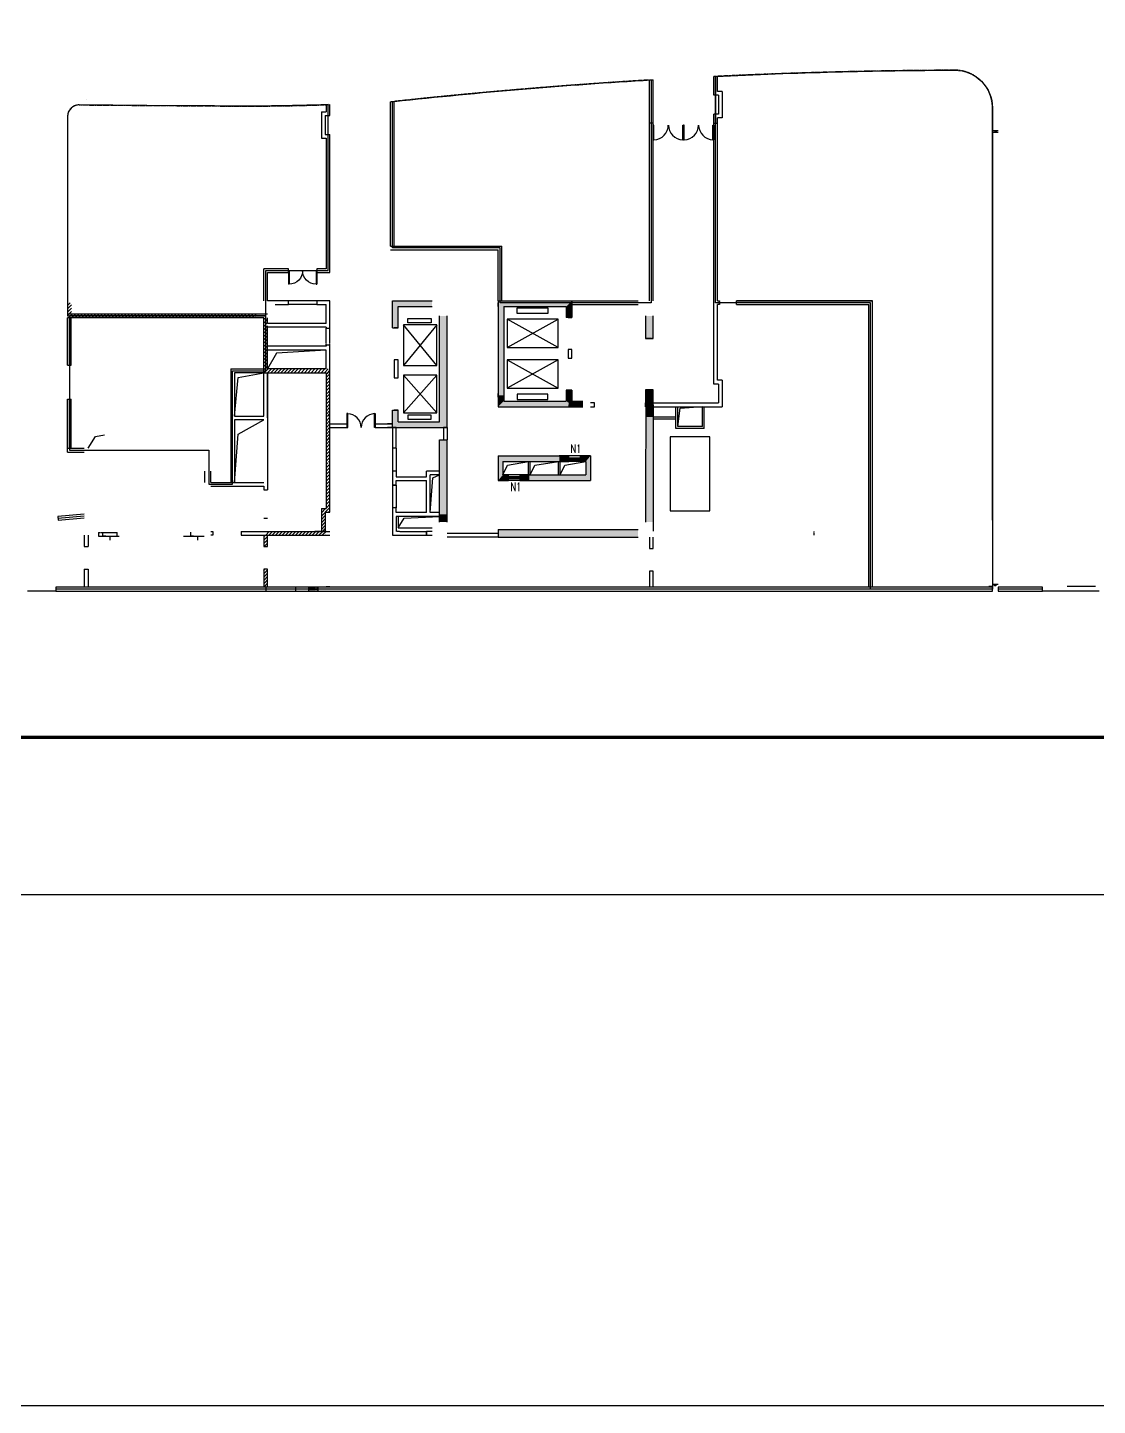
# Model space of a CAD drawing. Header units: inches. Extents: x 150046 to 186384, y -166880 to -113425.
# Drawn here: x 180940 to 182298, y -166880 to -165131 of the extents above; entities that cross this region are included whole.
import ezdxf

# ---------------------------------------------------------------- set-up
doc = ezdxf.new("R2010")
doc.units = ezdxf.units.IN
doc.header["$MEASUREMENT"] = 0
doc.linetypes.add('DASH', pattern=[0.35, 0.25, -0.1])
doc.linetypes.add('DOTE', pattern=[2.42, 2, -0.2, 0.02, -0.2])
doc.layers.add('MOS-门窗编号', color=7, linetype='Continuous')
doc.styles.add('_TCH_WINDOW', font='SIMPLEX', dxfattribs={"height": 3.5, "bigfont": 'GBCBIG'})
pattern_1 = [(45, (165565.0035, -160455.3193), (-2.1213212, 2.1213212), [])]

# ---------------------------------------------------------------- blocks, each defined once
blk = doc.blocks.new('$WINLIB2D$00000039')
at = {"color": 0}
for p, q in [((0.5, 0.5), (-0.5, 0.5)), ((-0.5, 0.17), (0.5, 0.17)), ((-0.45, -0.17), (-0.5, 0.08)), ((-0.38, -0.17), (-0.45, 0.17)), ((-0.32, -0.17), (-0.38, 0.17)), ((-0.25, -0.17), (-0.31, 0.17)), ((-0.18, -0.17), (-0.24, 0.17)), ((-0.11, -0.17), (-0.18, 0.17)), ((-0.04, -0.17), (-0.11, 0.17)), ((0.02, -0.17), (-0.04, 0.17)), ((0.09, -0.17), (0.03, 0.17)), ((0.16, -0.17), (0.1, 0.17)), ((0.23, -0.17), (0.16, 0.17)), ((0.3, -0.17), (0.23, 0.17)), ((0.36, -0.17), (0.3, 0.17)), ((0.43, -0.17), (0.37, 0.17)), ((0.5, -0.17), (0.44, 0.17)), ((-0.5, -0.17), (0.5, -0.17)), ((0.5, -0.5), (-0.5, -0.5))]:
    blk.add_line(p, q, dxfattribs=at)

msp = doc.modelspace()

# ---------------------------------------------------------------- hatches: boundary and pattern name
h = msp.add_hatch()
h.set_pattern_fill('普通砖', color=256, scale=1.2, style=0)
h.set_pattern_definition(pattern_1)
edge = h.paths.add_edge_path()
edge.add_line((180995.5, -165494.5), (180995.5, -165480.1))
edge.add_line((180995.5, -165480.1), (180990.7, -165480.1))
edge.add_line((180990.7, -165480.1), (180990.6, -165494.5))
for points in [[(181453.4, -165484.9), (181453.4, -165477.7), (181403, -165477.7), (181410.2, -165484.9)], [(181410.2, -165511.9), (181410.2, -165484.9), (181403, -165477.7), (181403, -165511.9)], [(181544.6, -165484.9), (181537.4, -165477.7), (181537.4, -165597.7), (181544.6, -165597.7)], [(181537.4, -165477.7), (181544.6, -165484.9), (181623.8, -165484.9), (181631, -165477.7)], [(181631, -165477.7), (181623.8, -165484.9), (181623.8, -165498.7), (181631, -165498.7)], [(181472.6, -165496.9), (181463, -165496.9), (181463, -165597.7), (181472.6, -165597.7)], [(181734.2, -165496.9), (181724.6, -165496.9), (181724.6, -165525.7), (181734.2, -165525.7)], [(181463, -165631.3), (181472.6, -165638.5), (181472.6, -165597.7), (181463, -165597.7)], [(181544.6, -165597.7), (181537.4, -165597.7), (181537.4, -165612.1), (181544.6, -165604.9)], [(181623.8, -165591.1), (181623.8, -165604.9), (181627, -165607.3), (181631, -165604.9), (181631, -165591.1)], [(181734.2, -165609.7), (181734.2, -165590.5), (181724.6, -165590.5), (181724.6, -165609.7)], [(181403, -165638.5), (181410.2, -165631.3), (181410.2, -165616.3), (181403, -165616.3)], [(181544.6, -165604.9), (181537.4, -165612.1), (181626.2, -165612.1), (181627, -165607.3), (181623.8, -165604.9)], [(181645, -165612.1), (181645, -165604.9), (181631, -165604.9), (181627, -165607.3), (181626.2, -165612.1)], [(181734.3, -165609.7), (181724.7, -165609.7), (181724.7, -165625.3), (181734.3, -165625.3)], [(181410.2, -165631.3), (181403, -165638.5), (181472.6, -165638.5), (181463, -165631.3)], [(181734.3, -165625.3), (181724.7, -165625.3), (181724.6, -165705.7), (181734.2, -165705.7)], [(181463, -165696.1), (181472.6, -165696.1), (181472.6, -165654.1), (181463, -165654.1)], [(181543.4, -165681.7), (181537.4, -165674.5), (181537.4, -165705.7), (181543.4, -165698.5)], [(181537.4, -165674.5), (181543.4, -165681.7), (181577, -165681.7), (181577, -165674.5)], [(181577, -165674.5), (181577, -165681.7), (181615, -165681.7), (181615, -165674.5)], [(181615, -165681.7), (181627, -165681.7), (181627, -165674.5), (181615, -165674.5)], [(181654.6, -165674.5), (181641.4, -165674.5), (181641.4, -165681.7), (181648.6, -165681.7)], [(181654.6, -165674.5), (181648.6, -165681.7), (181648.6, -165698.5), (181654.6, -165705.7)], [(181463, -165748.9), (181472.6, -165748.9), (181472.6, -165696.1), (181463, -165696.1)], [(181537.4, -165705.7), (181550.6, -165705.7), (181550.6, -165698.5), (181543.4, -165698.5)], [(181577, -165698.5), (181565, -165698.5), (181565, -165705.7), (181577, -165705.7)], [(181577, -165698.5), (181577, -165705.7), (181615, -165705.7), (181615, -165698.5)], [(181615, -165698.5), (181615, -165705.7), (181654.6, -165705.7), (181648.6, -165698.5)], [(181724.6, -165758.5), (181734.2, -165758.5), (181734.2, -165770.2), (181734.2, -165705.7), (181724.6, -165705.7)], [(181463, -165758.5), (181472.6, -165758.5), (181472.6, -165748.9), (181463, -165748.9)], [(181734.2, -165777.7), (181715, -165777.7), (181715, -165768.1), (181537.4, -165768.1), (181537.4, -165777.7), (181734.2, -165777.7)], [(181734.2, -165777.7), (181734.2, -165777.7), (181734.2, -165777.7)]]:
    msp.add_hatch(color=256).paths.add_polyline_path(points)
h = msp.add_hatch()
h.set_pattern_fill('普通砖', color=256, scale=1.2, style=0)
h.set_pattern_definition(pattern_1)
h.paths.add_polyline_path([(181230.2, -165494.5), (180990.7, -165494.5), (180990.7, -165499.3), (181230.2, -165499.3)])
h = msp.add_hatch()
h.set_pattern_fill('普通砖', color=256, scale=1.2, style=0)
h.set_pattern_definition(pattern_1)
h.paths.add_polyline_path([(181239.8, -165564.1), (181239.8, -165568.9), (181323.8, -165568.9), (181323.8, -165564.1)])
h.paths.add_polyline_path([(181239.8, -165499.3), (181239.8, -165564.1), (181244.6, -165564.1), (181244.6, -165499.3)])
h = msp.add_hatch()
h.set_pattern_fill('普通砖', color=256, scale=1.2, style=0)
h.set_pattern_definition(pattern_1)
h.paths.add_polyline_path([(181320.6, -165595.9), (181323.8, -165595.9), (181323.8, -165568.9), (181320.6, -165568.9), (181319, -165569.5), (181319, -165593.5)])
h = msp.add_hatch()
h.set_pattern_fill('普通砖', color=256, scale=1.2, style=0)
h.set_pattern_definition(pattern_1)
h.paths.add_polyline_path([(181320.6, -165624.5), (181323.8, -165624.5), (181323.8, -165595.7), (181320.6, -165595.7), (181319, -165598.1), (181319, -165622.1)])
h = msp.add_hatch()
h.set_pattern_fill('普通砖', color=256, scale=1.2, style=0)
h.set_pattern_definition(pattern_1)
h.paths.add_polyline_path([(181320.6, -165653.5), (181323.8, -165653.5), (181323.8, -165624.7), (181320.6, -165624.7), (181319, -165627.1), (181319, -165651.1)])
h = msp.add_hatch()
h.set_pattern_fill('普通砖', color=256, scale=1.2, style=0)
h.set_pattern_definition(pattern_1)
h.paths.add_polyline_path([(181320.6, -165682.4), (181323.8, -165682.4), (181323.8, -165653.6), (181320.6, -165653.6), (181319, -165656), (181319, -165680)])
h = msp.add_hatch()
h.set_pattern_fill('普通砖', color=256, scale=1.2, style=0)
h.set_pattern_definition(pattern_1)
h.paths.add_polyline_path([(181320.6, -165712.2), (181323.8, -165712.2), (181323.8, -165683.4), (181320.6, -165683.4), (181319, -165685.8), (181319, -165709.8)])
h = msp.add_hatch()
h.set_pattern_fill('普通砖', color=256, scale=1.2, style=0)
h.set_pattern_definition(pattern_1)
h.paths.add_polyline_path([(181320.6, -165741.3), (181323.8, -165741.3), (181323.8, -165712.5), (181320.6, -165712.5), (181319, -165714.9), (181319, -165738.9)])
h = msp.add_hatch()
h.set_pattern_fill('普通砖', color=256, scale=1.2, style=0)
h.set_pattern_definition(pattern_1)
h.paths.add_polyline_path([(181317.8, -165741.3), (181323.8, -165741.3), (181323.8, -165746.1), (181317.8, -165746.1)])
h.paths.add_polyline_path([(181313, -165741.3), (181317.8, -165741.3), (181317.8, -165770.5), (181313, -165770.5)])
h = msp.add_hatch()
h.set_pattern_fill('普通砖', color=256, scale=1.2, style=0)
h.set_pattern_definition(pattern_1)
h.paths.add_polyline_path([(181319, -165770.5), (181242.2, -165770.5), (181242.2, -165775.3), (181319, -165775.3)])
h = msp.add_hatch()
h.set_pattern_fill('普通砖', color=256, scale=1.2, style=0)
h.set_pattern_definition(pattern_1)
h.paths.add_polyline_path([(181239.8, -165775.3), (181244.6, -165775.3), (181244.6, -165789.7), (181239.8, -165789.7)])
h = msp.add_hatch()
h.set_pattern_fill('普通砖', color=256, scale=1.2, style=0)
h.set_pattern_definition(pattern_1)
h.paths.add_polyline_path([(181239.8, -165818.5), (181244.6, -165818.5), (181244.6, -165841.3), (181239.8, -165841.3)])

# ---------------------------------------------------------------- linework, layer by layer
for p, q in [((181811, -165216.6), (181811, -165192.9)), ((181815.8, -165211.8), (181815.8, -165192.7)), ((181729.4, -165252.1), (181729.4, -165197.3)), ((181734.2, -165252.1), (181734.2, -165197)), ((181821.8, -165211.8), (181815.8, -165211.8)), ((181821.8, -165211.8), (181821.8, -165245.4)), ((181817, -165216.6), (181811, -165216.6)), ((181817, -165216.6), (181817, -165240.6)), ((181811, -165252.1), (181811, -165240.6)), ((181815.8, -165252.1), (181815.8, -165245.4)), ((181729.4, -165477.7), (181729.4, -165252.1)), ((181734.2, -165477.7), (181734.2, -165252.1)), ((181811, -165583.3), (181811, -165252.1)), ((181815.8, -165477.7), (181815.8, -165252.1)), ((182172.2, -165261.7), (182165, -165261.7)), ((182172.2, -165264.1), (182165, -165264.1)), ((181400.6, -165408.1), (181542.2, -165408.1)), ((181400.6, -165412.9), (181537.4, -165412.9)), ((181537.4, -165477.7), (181537.4, -165412.9)), ((181542.2, -165477.7), (181542.2, -165408.1)), ((181271.1, -165477.7), (181244.6, -165477.7)), ((181254.2, -165482.5), (181271.1, -165482.5)), ((181271.1, -165482.5), (181271.1, -165477.7)), ((181307.1, -165477.7), (181271.1, -165477.7)), ((181307.1, -165482.5), (181271.1, -165482.5)), ((181323.8, -165477.7), (181307.1, -165477.7)), ((181307.1, -165477.7), (181307.1, -165482.5)), ((181307.1, -165482.5), (181319, -165482.5)), ((181319, -165506.5), (181319, -165482.5)), ((181323.8, -165508.9), (181323.8, -165477.7)), ((181403, -165477.7), (181453.4, -165477.7)), ((181403, -165511.9), (181403, -165477.7)), ((181410.2, -165484.9), (181453.4, -165484.9)), ((181410.2, -165511.9), (181410.2, -165484.9)), ((181537.4, -165477.7), (181537.4, -165597.7)), ((181537.4, -165477.7), (181631, -165477.7)), ((181537.4, -165477.7), (181542.2, -165477.7)), ((181537.4, -165484.9), (181537.4, -165480.1)), ((181544.6, -165484.9), (181544.6, -165597.7)), ((181544.6, -165484.9), (181623.8, -165484.9)), ((181561.5, -165493.6), (181561.5, -165486.7)), ((181561.5, -165486.7), (181600.3, -165486.7)), ((181600.3, -165493.6), (181561.5, -165493.6)), ((181600.3, -165486.7), (181600.3, -165493.6)), ((181623.8, -165484.9), (181623.8, -165498.7)), ((181631, -165477.7), (181631, -165498.7)), ((181631, -165477.7), (181715, -165477.7)), ((181631, -165477.7), (181631, -165482.5)), ((181631, -165482.5), (181715, -165482.5)), ((181815.8, -165477.7), (181818.3, -165477.7)), ((181815.8, -165578.5), (181815.8, -165482.5)), ((181818.3, -165482.5, 84), (181815.8, -165482.5, 84)), ((181818.3, -165482.5), (181818.3, -165477.7)), ((181861.5, -165477.7, 84), (181839.9, -165477.7, 84)), ((181839.9, -165482.5), (181839.9, -165477.7)), ((181839.9, -165477.7), (182012.6, -165477.7)), ((181839.9, -165482.5), (182007.8, -165482.5)), ((181866.3, -165477.7), (181861.5, -165477.7)), ((181909.5, -165477.7, 84), (181866.3, -165477.7, 84)), ((181945.5, -165477.7), (181899.9, -165477.7)), ((181974.3, -165477.7, 84), (181945.5, -165477.7, 84)), ((182012.6, -165477.7), (181974.3, -165477.7)), ((182007.8, -165840.1), (182007.8, -165482.5)), ((182012.6, -165840.1), (182012.6, -165477.7)), ((181244.6, -165494.5), (180990.6, -165494.5)), ((181239.8, -165499.3), (180990.6, -165499.3)), ((181239.8, -165568.9), (181239.8, -165499.3)), ((181244.6, -165506.5), (181244.6, -165499.3)), ((181319, -165506.5), (181244.6, -165506.5)), ((181319, -165511.3), (181244.6, -165511.3)), ((181244.6, -165564.1), (181244.6, -165511.3)), ((181319, -165511.3), (181319, -165512.5)), ((181323.8, -165512.5), (181323.8, -165508.9)), ((181459.3, -165508.3), (181417.3, -165559.6)), ((181459.3, -165559.6), (181417.3, -165508.3)), ((181422.6, -165505.5), (181422.6, -165500.1)), ((181422.6, -165500.1), (181452.4, -165500.1)), ((181452.4, -165505.5), (181422.6, -165505.5)), ((181452.4, -165500.1), (181452.4, -165505.5)), ((181463, -165597.7), (181463, -165496.9)), ((181472.6, -165597.7), (181472.6, -165496.9)), ((181548.6, -165537.1), (181613.4, -165501.1)), ((181613.4, -165537.1), (181548.6, -165501.1)), ((181631, -165498.7), (181623.8, -165498.7)), ((181626.2, -165498.7), (181631, -165498.7)), ((181724.6, -165496.9), (181724.6, -165525.7)), ((181734.2, -165525.7), (181734.2, -165496.9)), ((181319, -165512.5), (181323.8, -165512.5)), ((181403, -165511.9), (181410.2, -165511.9)), ((181410.2, -165511.9), (181405.4, -165511.9)), ((181724.6, -165525.7), (181734.2, -165525.7)), ((181319, -165535.3), (181244.6, -165535.3)), ((181319, -165540.1), (181244.6, -165540.1)), ((181323.8, -165534.1), (181319, -165534.1)), ((181319, -165534.1), (181319, -165535.3)), ((181319, -165564.1), (181319, -165540.1)), ((181323.8, -165566.5), (181323.8, -165534.1)), ((181626.2, -165539.5), (181626.2, -165550.3)), ((181631, -165539.5), (181626.2, -165539.5)), ((181631, -165550.3), (181631, -165539.5)), ((180990.6, -165559.3), (180995.4, -165559.3)), ((181410.2, -165552.7), (181405.4, -165552.7)), ((181405.4, -165552.7), (181405.4, -165575.5)), ((181410.2, -165575.5), (181410.2, -165552.7)), ((181548.6, -165552.7), (181613.4, -165588.7)), ((181613.4, -165552.7), (181548.6, -165588.7)), ((181626.2, -165550.3), (181631, -165550.3)), ((181197.8, -165564.1), (181239.8, -165564.1)), ((181197.8, -165564.1), (181197.8, -165708.1)), ((181202.6, -165568.9), (181202.6, -165624.1)), ((181239.8, -165568.9), (181202.6, -165568.9)), ((181239.8, -165624.1), (181239.8, -165568.9)), ((181239.8, -165568.9), (181319, -165568.9)), ((181319, -165564.1), (181244.6, -165564.1)), ((181244.6, -165582.1), (181244.6, -165568.9)), ((181244.6, -165568.9), (181244.6, -165717.7)), ((181319, -165568.9), (181319, -165712.9)), ((181323.8, -165746.1), (181323.8, -165566.5)), ((181405.4, -165575.5), (181410.2, -165575.5)), ((181459.3, -165619.9), (181417.3, -165571.9)), ((181459.3, -165571.9), (181417.3, -165619.9)), ((181821.8, -165578.5), (181815.8, -165578.5)), ((181821.8, -165578.5), (181821.8, -165612.1)), ((181244.6, -165596.5), (181244.6, -165582.1)), ((181244.6, -165626.2), (181244.6, -165596.5)), ((181463, -165631.3), (181463, -165597.7)), ((181472.6, -165600.1), (181472.6, -165595.3)), ((181472.6, -165638.5), (181472.6, -165597.7)), ((181537.4, -165600.1), (181537.4, -165595.3)), ((181537.4, -165597.7), (181537.4, -165612.1)), ((181544.6, -165597.7), (181544.6, -165604.9)), ((181600.3, -165596.2), (181561.5, -165596.2)), ((181561.5, -165596.2), (181561.5, -165603.1)), ((181600.3, -165603.1), (181600.3, -165596.2)), ((181623.8, -165591.1), (181623.8, -165604.9)), ((181631, -165591.1), (181623.8, -165591.1)), ((181626.2, -165591.1), (181631, -165591.1)), ((181631, -165591.1), (181631, -165604.9)), ((181734.2, -165590.5), (181724.6, -165590.5)), ((181724.6, -165590.5), (181724.6, -165609.7)), ((181734.2, -165609.7), (181734.2, -165590.5)), ((181734.2, -165609.7), (181734.2, -165590.5)), ((181817, -165583.3), (181811, -165583.3)), ((181817, -165583.3), (181817, -165607.3)), ((180990.6, -165602.5), (180995.4, -165602.5)), ((181403, -165638.5), (181403, -165616.3)), ((181403, -165616.3), (181410.2, -165616.3)), ((181410.2, -165616.3), (181405.4, -165616.3)), ((181410.2, -165631.3), (181410.2, -165616.3)), ((181537.4, -165612.1), (181626.2, -165612.1)), ((181544.6, -165604.9), (181623.8, -165604.9)), ((181561.5, -165603.1), (181600.3, -165603.1)), ((181626.2, -165612.1), (181645, -165612.1)), ((181631, -165604.9), (181645, -165604.9)), ((181659.8, -165607.3), (181654.6, -165607.3)), ((181654.6, -165612.1), (181659.8, -165612.1)), ((181659.8, -165612.1), (181659.8, -165607.3)), ((181724.6, -165612.1), (181724.6, -165607.3)), ((181724.7, -165609.7), (181724.7, -165625.3)), ((181734.2, -165607.3), (181817, -165607.3)), ((181734.3, -165609.7), (181734.3, -165625.3)), ((181734.3, -165609.7), (181734.3, -165625.3)), ((181734.3, -165612.1), (181821.8, -165612.1)), ((181763, -165639.7), (181763, -165612.1)), ((181765.4, -165637.3), (181765.4, -165612.1)), ((181796.6, -165637.3), (181796.6, -165612.1)), ((181799, -165639.7), (181799, -165612.1)), ((181202.6, -165624.1), (181239.8, -165624.1)), ((181202.6, -165628.9), (181202.6, -165708.1)), ((181239.8, -165628.9), (181202.6, -165628.9)), ((181323.8, -165633.7), (181345.4, -165633.7)), ((181381.4, -165633.7), (181403, -165633.7)), ((181403, -165633.7), (181397, -165633.7)), ((181410.2, -165631.3), (181463, -165631.3)), ((181452.4, -165622.7), (181422.6, -165622.7)), ((181422.6, -165622.7), (181422.6, -165628.1)), ((181422.6, -165628.1), (181452.4, -165628.1)), ((181452.4, -165628.1), (181452.4, -165622.7)), ((181724.7, -165625.3), (181724.6, -165705.7)), ((181734.3, -165625.3), (181734.2, -165705.7)), ((181763, -165625.3), (181734.2, -165625.3)), ((181763, -165627.7), (181734.2, -165627.7)), ((181763, -165625.3), (181734.3, -165625.3)), ((181763, -165627.7), (181734.3, -165627.7)), ((181323.8, -165638.5), (181345.4, -165638.5)), ((181381.4, -165638.5), (181403, -165638.5)), ((181403, -165638.5), (181397, -165638.5)), ((181403, -165638.5), (181403, -165664.9)), ((181407.8, -165638.5), (181403, -165638.5)), ((181403, -165638.5), (181472.6, -165638.5)), ((181407.8, -165664.9), (181407.8, -165638.5)), ((181467.8, -165638.5), (181467.8, -165654.1)), ((181472.6, -165638.5), (181467.8, -165638.5)), ((181472.6, -165638.5), (181472.6, -165654.1)), ((181799, -165639.7), (181763, -165639.7)), ((181796.6, -165637.3), (181765.4, -165637.3)), ((180990.6, -165664.9), (181011.8, -165664.9)), ((180990.6, -165669.7), (180990.6, -165664.9)), ((181403, -165664.9), (181403, -165693.7)), ((181407.8, -165664.9), (181403, -165664.9)), ((181407.8, -165664.9), (181407.8, -165693.7)), ((181463, -165696.1), (181463, -165654.1)), ((181463, -165654.1), (181472.6, -165654.1)), ((181472.6, -165696.1), (181472.6, -165654.1)), ((180990.6, -165669.7), (181011.8, -165669.7)), ((181537.4, -165674.5), (181537.4, -165705.7)), ((181537.4, -165674.5), (181577, -165674.5)), ((181543.4, -165681.7), (181543.4, -165698.5)), ((181543.4, -165681.7), (181577, -165681.7)), ((181575.8, -165698.5), (181575.8, -165681.7)), ((181577, -165674.5), (181615, -165674.5)), ((181577, -165681.7), (181615, -165681.7)), ((181578.2, -165698.5), (181578.2, -165681.7)), ((181613.8, -165698.5), (181613.8, -165681.7)), ((181627, -165674.5), (181615, -165674.5)), ((181615, -165681.7), (181627, -165681.7)), ((181616.2, -165698.5), (181616.2, -165681.7)), ((181627, -165681.7), (181627, -165674.5)), ((181654.6, -165674.5), (181641.4, -165674.5)), ((181641.4, -165674.5), (181641.4, -165681.7)), ((181641.4, -165681.7), (181648.6, -165681.7)), ((181648.6, -165681.7), (181648.6, -165698.5)), ((181654.6, -165674.5), (181654.6, -165705.7)), ((181165.1, -165708.1), (181165.1, -165693.7)), ((181172.6, -165708.1), (181172.6, -165693.7)), ((181403, -165693.7), (181403, -165711.7)), ((181407.8, -165693.7), (181403, -165693.7)), ((181407.8, -165693.7), (181407.8, -165700.9)), ((181407.8, -165700.9), (181446.2, -165700.9)), ((181463, -165693.7), (181446.2, -165693.7)), ((181446.2, -165700.9), (181446.2, -165693.7)), ((181463, -165698.5), (181451, -165698.5)), ((181451, -165746.5), (181451, -165698.5)), ((181463, -165748.9), (181463, -165696.1)), ((181472.6, -165748.9), (181472.6, -165696.1)), ((181550.6, -165698.5), (181543.4, -165698.5)), ((181550.6, -165705.7), (181550.6, -165698.5)), ((181577, -165698.5), (181565, -165698.5)), ((181565, -165698.5), (181565, -165705.7)), ((181577, -165698.5), (181615, -165698.5)), ((181615, -165698.5), (181648.6, -165698.5)), ((181172.6, -165708.1), (181202.6, -165708.1)), ((181172.6, -165712.9), (181239.8, -165712.9)), ((181197.8, -165712.9), (181239.8, -165712.9)), ((181202.6, -165708.1), (181239.8, -165708.1)), ((181239.8, -165712.9), (181239.8, -165717.7)), ((181239.8, -165717.7), (181244.6, -165717.7)), ((181239.8, -165717.7), (181244.6, -165717.7)), ((181319, -165712.9), (181319, -165741.3)), ((181407.8, -165711.7), (181403, -165711.7)), ((181403, -165711.7), (181403, -165740.5)), ((181403, -165711.7), (181407.8, -165711.7)), ((181407.8, -165711.7), (181407.8, -165705.7)), ((181407.8, -165705.7), (181446.2, -165705.7)), ((181407.8, -165711.7), (181407.8, -165740.5)), ((181446.2, -165746.5), (181446.2, -165705.7)), ((181537.4, -165705.7), (181550.6, -165705.7)), ((181565, -165705.7), (181577, -165705.7)), ((181577, -165705.7), (181615, -165705.7)), ((181615, -165705.7), (181654.6, -165705.7)), ((181724.6, -165705.7), (181724.6, -165758.5)), ((181734.2, -165705.7), (181734.2, -165770.2)), ((181011.8, -165748.3), (180978.1, -165751.3)), ((180978.1, -165751.3), (180978.6, -165756.1)), ((180978.3, -165753.7), (181011.9, -165750.8)), ((180978.6, -165756.1), (181011.9, -165753.2)), ((181239.8, -165753.7), (181244.6, -165753.7)), ((181239.8, -165753.7), (181244.6, -165753.7)), ((181313, -165741.3), (181319, -165741.3)), ((181313, -165741.3), (181313, -165770.5)), ((181317.8, -165746.1), (181323.8, -165746.1)), ((181317.8, -165746.1), (181317.8, -165770.5)), ((181403, -165739.3), (181403, -165748.9)), ((181407.8, -165740.5), (181403, -165740.5)), ((181403, -165748.9), (181403, -165775.3)), ((181407.8, -165746.5), (181407.8, -165739.3)), ((181446.2, -165746.5), (181407.8, -165746.5)), ((181407.8, -165751.3), (181407.8, -165770.5)), ((181448.6, -165751.3), (181407.8, -165751.3)), ((181410.2, -165751.3), (181410.2, -165765.7)), ((181463, -165751.3), (181448.6, -165751.3)), ((181463, -165746.5), (181451, -165746.5)), ((181463, -165758.5), (181463, -165748.9)), ((181472.6, -165758.5), (181472.6, -165748.9)), ((181029.8, -165771.7), (181029.8, -165776.5)), ((181053.8, -165776.5), (181053.8, -165771.7)), ((181172.6, -165770.5), (181175, -165770.5)), ((181175, -165770.5), (181175, -165775.3)), ((181175, -165770.5), (181175, -165775.3)), ((181211, -165770.5), (181211, -165775.3)), ((181211, -165770.5), (181211, -165775.3)), ((181211, -165770.5), (181323.8, -165770.5)), ((181319, -165770.5), (181304.6, -165770.5)), ((181410.2, -165765.7), (181453.4, -165765.7)), ((181412.6, -165770.5), (181446.2, -165770.5)), ((181453.4, -165770.5), (181446.2, -165770.5)), ((181446.2, -165770.5), (181446.2, -165775.3)), ((181537.4, -165772.9), (181472.6, -165772.9)), ((181537.4, -165768.1), (181537.4, -165777.7)), ((181537.4, -165768.1), (181715, -165768.1)), ((181011.8, -165775.3), (181011.8, -165789.7)), ((181011.8, -165789.7), (181016.6, -165789.7)), ((181016.6, -165775.3), (181016.6, -165789.7)), ((181175, -165775.3), (181172.7, -165775.3)), ((181211, -165775.3), (181305.4, -165775.3)), ((181239.8, -165775.3), (181239.8, -165789.7)), ((181239.8, -165789.7), (181244.6, -165789.7)), ((181244.6, -165789.7), (181244.6, -165775.3)), ((181304.6, -165775.3), (181316.6, -165775.3)), ((181304.6, -165775.3), (181323.8, -165775.3)), ((181403, -165775.3), (181412.6, -165775.3)), ((181412.6, -165775.3), (181446.2, -165775.3)), ((181446.2, -165775.3), (181453.4, -165775.3)), ((181537.4, -165777.7), (181472.6, -165777.7)), ((181537.4, -165777.7), (181715, -165777.7)), ((181729.4, -165777.7), (181729.4, -165792.1)), ((181734.2, -165792.1), (181734.2, -165777.7)), ((181729.4, -165792.1), (181734.2, -165792.1)), ((181011.8, -165818.5), (181016.6, -165818.5)), ((181011.8, -165818.5), (181011.8, -165841.3)), ((181016.6, -165818.5), (181016.6, -165841.3)), ((181244.6, -165818.5), (181239.8, -165818.5)), ((181239.8, -165818.5), (181239.8, -165840.1)), ((181244.6, -165840.1), (181244.6, -165818.5)), ((181734.2, -165820.9), (181729.4, -165820.9)), ((181729.4, -165820.9), (181729.4, -165841.3)), ((181734.2, -165820.9), (181729.4, -165820.9)), ((181734.2, -165841.3), (181734.2, -165820.9)), ((182165, -165841.3), (180975.8, -165841.3)), ((180975.8, -165841.3), (180975.8, -165846.1)), ((182165, -165843.7), (180975.8, -165843.7)), ((181016.6, -165841.3), (181011.8, -165841.3)), ((181242.2, -165841.3), (181242.2, -165846.1)), ((181280.2, -165841.3), (181280.2, -165846.1)), ((181280.2, -165841.3), (181280.2, -165846.1)), ((181319, -165840.1), (181323.8, -165840.1)), ((182165, -165840.1), (182160.2, -165840.1)), ((182172.2, -165837.7), (182165, -165837.7)), ((182165, -165846.1), (182165, -165841.3)), ((182172.2, -165841.3), (182172.2, -165846.1)), ((182228.6, -165841.3), (182172.2, -165841.3)), ((182228.6, -165843.7), (182172.2, -165843.7)), ((182228.6, -165846.1), (182228.6, -165841.3)), ((182295.8, -165840.1), (182259.8, -165840.1)), ((180975.8, -165846.1), (180939.8, -165846.1)), ((180975.8, -165846.1), (182165, -165846.1)), ((182172.2, -165846.1), (182228.6, -165846.1)), ((182264.6, -165846.1), (182228.6, -165846.1)), ((182300.6, -165846.1), (182264.6, -165846.1))]:
    msp.add_line(p, q)
at = {"linetype": 'DASH'}
for p, q in [((181729.4, -165197.3), (181734.2, -165197)), ((181400.6, -165224.9), (181405.4, -165224.6)), ((181818.3, -165477.7), (181818.3, -165482.5)), ((181734.2, -165525.7), (181724.6, -165525.7)), ((181724.6, -165590.5), (181734.2, -165590.5)), ((181412.6, -165770.5), (181407.8, -165770.5)), ((181446.2, -165775.3), (181446.2, -165770.5)), ((181938.2, -165770.5), (181938.2, -165775.3)), ((181297, -165846.1), (181297, -165841.3)), ((181309, -165842.9), (181297, -165842.9)), ((181309, -165846.1), (181309, -165841.3)), ((181309, -165844.5), (181297, -165844.5))]:
    msp.add_line(p, q, dxfattribs=at)
at = {"linetype": 'ByBlock'}
for p, q in [((181319, -165228.8), (181319, -165237.8)), ((181323.8, -165242.6), (181323.8, -165228.6)), ((181400.6, -165408.1), (181400.6, -165224.9)), ((181405.4, -165408.1), (181405.4, -165224.6)), ((181313, -165237.8), (181313, -165271.4)), ((181313, -165237.8), (181319, -165237.8)), ((181317.8, -165242.6), (181323.8, -165242.6)), ((181317.8, -165242.6), (181317.8, -165266.6)), ((181317.8, -165266.6), (181323.8, -165266.6)), ((181323.8, -165441.7), (181323.8, -165266.6)), ((181734.2, -165252.1), (181729.4, -165252.1)), ((181811, -165252.1), (181815.8, -165252.1)), ((181313, -165271.4), (181319, -165271.4)), ((181319, -165271.4), (181319, -165436.9)), ((181239.8, -165477.7), (181239.8, -165436.9)), ((181271.1, -165436.9), (181239.8, -165436.9)), ((181271.1, -165441.7), (181271.1, -165436.9)), ((181319, -165436.9), (181307.1, -165436.9)), ((181307.1, -165436.9), (181307.1, -165441.7)), ((181244.6, -165441.7), (181271.1, -165441.7)), ((181244.6, -165477.7), (181244.6, -165441.7)), ((181307.1, -165441.7), (181323.8, -165441.7))]:
    msp.add_line(p, q, dxfattribs=at)
at = {"extrusion": (0, 0, -1)}
for p, q in [((181271.1, -165439.1), (181271.1, -165456.6)), ((181272, -165439.1), (181272, -165456.6)), ((181306.2, -165439.1), (181306.2, -165456.6)), ((181307.1, -165439.1), (181307.1, -165456.6)), ((181272, -165456.6), (181271.1, -165456.6)), ((181306.2, -165456.6), (181307.1, -165456.6))]:
    msp.add_line(p, q, dxfattribs=at)
at = {"linetype": 'ByBlock', "extrusion": (0, 0, -1)}
for p, q in [((181271.1, -165439.1), (181272, -165439.1)), ((181307.1, -165439.1), (181306.2, -165439.1))]:
    msp.add_line(p, q, dxfattribs=at)
at = {"linetype": 'DOTE'}
for p, q in [((181319, -165534.1), (181319, -165512.5)), ((181323.8, -165534.1), (181323.8, -165512.5)), ((181029.8, -165771.7), (181053.8, -165771.7))]:
    msp.add_line(p, q, dxfattribs=at)
for points in [[(150613.9, -141867), (185865.1, -141867), (185865.1, -166231.8), (150613.9, -166231.8)], [(181735.2, -165254.5), (181734.2, -165254.5), (181734.2, -165273.2), (181735.2, -165273.2)], [(181771.7, -165254.5), (181772.6, -165254.5), (181772.6, -165273.2), (181771.7, -165273.2)], [(181773.6, -165254.5), (181772.6, -165254.5), (181772.6, -165273.2), (181773.6, -165273.2)], [(181810.1, -165254.5), (181811, -165254.5), (181811, -165273.2), (181810.1, -165273.2)], [(181459.3, -165559.6), (181459.3, -165508.3), (181417.3, -165508.3), (181417.3, -165559.6)], [(181548.6, -165501.1), (181548.6, -165537.1), (181613.4, -165537.1), (181613.4, -165501.1)], [(181613.4, -165588.7), (181613.4, -165552.7), (181548.6, -165552.7), (181548.6, -165588.7)], [(181417.3, -165571.9), (181417.3, -165619.9), (181459.3, -165619.9), (181459.3, -165571.9)], [(181346.3, -165638.5), (181346.3, -165620.9), (181345.4, -165620.9), (181345.4, -165638.5)], [(181380.5, -165638.5), (181380.5, -165620.9), (181381.4, -165620.9), (181381.4, -165638.5)], [(181755.8, -165744.1), (181806.2, -165744.1), (181806.2, -165650.5), (181755.8, -165650.5)]]:
    msp.add_lwpolyline(points, close=True)
at = {"const_width": 4.32}
msp.add_lwpolyline([(179851, -163440.4), (185665.1, -163440.4), (185665.1, -166031.8), (178312, -166031.8), (178312, -163440.4), (178545.1, -163440.4)], dxfattribs=at)
for points in [[(150095.5, -165151.8), (150095.5, -166879.8), (184655.5, -166879.8)], [(181014.3, -165222.5), (181014.2, -165222.5)], [(181817, -165240.6), (181811, -165240.6)], [(181821.8, -165245.4), (181815.8, -165245.4)], [(182165, -165756.1), (182165, -165232.9)], [(180990.6, -165559.3), (180990.6, -165499.3)], [(180993, -165559.3), (180993, -165499.3)], [(180995.4, -165559.3), (180995.4, -165499.3)], [(181319, -165540.1), (181255.8, -165544.2), (181244.6, -165564.1)], [(181202.6, -165624.1), (181207.4, -165574.9), (181239.8, -165568.9)], [(180990.6, -165664.9), (180990.6, -165602.5)], [(180993, -165664.9), (180993, -165602.5)], [(180995.4, -165664.9), (180995.4, -165602.5)], [(181765.4, -165637.3), (181768.6, -165614.1), (181796.7, -165612)], [(181202.6, -165708.1), (181207.4, -165646.9), (181239.8, -165628.9)], [(181016.6, -165664.7), (181026, -165650), (181037.6, -165647.9)], [(181543.4, -165698.5), (181549.3, -165686.3), (181575.8, -165681.7)], [(181578.2, -165698.5), (181584.1, -165686.3), (181613.8, -165681.7)], [(181616.2, -165698.5), (181622, -165686.3), (181648.6, -165681.7)], [(181451, -165746.5), (181454.5, -165702.3), (181463, -165698.5)], [(181410.2, -165765.7), (181418.1, -165753.6), (181463, -165751.3)], [(181039.4, -165776.5), (181035.6, -165776.5), (181035.6, -165771.5)], [(181150.7, -165776.5), (181147, -165776.5), (181147, -165771.5)], [(181029.8, -165776.5), (181056.2, -165776.5)], [(181039.4, -165776.5), (181044.3, -165776.5), (181044.3, -165781.3)], [(181137.8, -165776.5), (181164.2, -165776.5)], [(181150.7, -165776.5), (181155.6, -165776.5), (181155.6, -165781.3)]]:
    msp.add_lwpolyline(points)
at = {"lineweight": -3}
for points in [[(182165, -165570.3), (182165, -165570.3), (182165, -165843.7), (182012.6, -165843.7), (182010.2, -165843.7), (182010.2, -165570.3), (182010.2, -165570.3), (182010.2, -165570.3), (182010.2, -165482.5), (182010.2, -165480.1), (181813.4, -165480.1), (181813.4, -165192.8), (181813.4, -165252.1), (181813.4, -165192.8, -0.011046), (182117, -165184.9, -0.414214), (182165, -165232.9), (182165, -165568.9), (182165, -165570.3), (182165, -165570.3)], [(181403, -165224.7), (181405.4, -165224.7, -0.012369), (181731.8, -165197.2), (181731.8, -165477.7), (181731.8, -165480.1), (181542.2, -165480.1), (181539.8, -165480.1), (181539.8, -165412.9), (181539.8, -165410.5), (181405.4, -165410.5), (181403, -165410.5), (181403, -165224.7)], [(181321.4, -165228.6, -0.011823), (181177.4, -165230.3), (181091.3, -165229.6), (181005.2, -165229, 0.406755), (180990.7, -165243), (180990.7, -165496.8), (181242.2, -165496.8), (181242.2, -165439.2), (181321.4, -165439.2), (181321.4, -165228.6)]]:
    msp.add_lwpolyline(points, format="xyb", dxfattribs=at)
at = {"linetype": 'DASH'}
msp.add_lwpolyline([(181319, -165228.8, -0.011619), (181177.4, -165230.3, -0.000262), (181005.2, -165229, 0.409737), (180990.7, -165243.1), (180990.7, -165494.5)], format="xyb", dxfattribs=at)
at = {"linetype": 'ByBlock'}
msp.add_lwpolyline([(181319, -165228.8), (181323.8, -165228.6)], dxfattribs=at)
at = {"lineweight": -3}
msp.add_lwpolyline([(180993, -165496.9), (180993, -165664.7), (180993, -165667.1), (181170.2, -165667.1), (181170.2, -165693.7), (181170.2, -165710.5), (181197.8, -165710.5), (181200.2, -165710.5), (181200.2, -165568.9), (181200.2, -165566.5), (181242.2, -165566.5), (181242.2, -165496.9), (180993, -165496.9)], dxfattribs=at)
for points in [[(181526.5, -165628.5, 0, 0, 0), (181558.3, -165628.5, 2.88, 0, 0), (181569.1, -165628.5, 0, 0, 0)], [(181661.5, -165628.5, 0, 0, 0), (181633.7, -165628.5, 2.88, 0, 0), (181622.9, -165628.5, 0, 0, 0)], [(181526.5, -165661.7, 0, 0, 0), (181558.3, -165661.7, 2.88, 0, 0), (181569.1, -165661.7, 0, 0, 0)], [(181661.5, -165661.7, 0, 0, 0), (181633.7, -165661.7, 2.88, 0, 0), (181622.9, -165661.7, 0, 0, 0)], [(181526.5, -165722.5, 0, 0, 0), (181562.8, -165722.5, 2.88, 0, 0), (181573.6, -165722.5, 0, 0, 0)], [(181659.8, -165722.5, 0, 0, 0), (181633.8, -165722.5, 2.88, 0, 0), (181623, -165722.5, 0, 0, 0)], [(181526.5, -165751.3, 0, 0, 0), (181562.8, -165751.3, 2.88, 0, 0), (181573.6, -165751.3, 0, 0, 0)], [(181659.8, -165751.3, 0, 0, 0), (181633.8, -165751.3, 2.88, 0, 0), (181623, -165751.3, 0, 0, 0)]]:
    msp.add_lwpolyline(points, format="xyseb")
for centre in [(182168.9, -165263.1), (182168.4, -165838.7)]:
    msp.add_circle(centre, 0.97)
at = {"linetype": 'DASH'}
for centre, radius, start, end in [((182143.2, -172060.2), 6875.3, 90.21922, 92.76885), ((182117, -165232.9), 48, 0, 90.2192), ((182143.2, -172060.2), 6875.3, 93.44987, 96.15973)]:
    msp.add_arc(centre, radius, start, end, dxfattribs=at)
for centre, radius, start, end in [((181734.7, -165254.5), 18.7, 271.4693, 360), ((181772.2, -165254.5), 18.7, 180.0135, 268.4984), ((181773.1, -165254.5), 18.7, 271.4693, 360), ((181810.6, -165254.5), 18.7, 180.0135, 268.4984), ((181345.9, -165638.5), 17.5, 0, 88.5307), ((181381, -165638.5), 17.6, 91.4693, 180)]:
    msp.add_arc(centre, radius, start, end)
at = {"extrusion": (0, 0, -1)}
for centre, start, end in [((-181271.5, -165439.1), 180, 268.5307), ((-181306.6, -165439.1), 271.4693, 0)]:
    msp.add_arc(centre, 17.6, start, end, dxfattribs=at)

# ---------------------------------------------------------------- block references
at = {"linetype": 'ByBlock'}
ref = msp.add_blockref('$WINLIB2D$00000039', (181634.2, -165678.1), dxfattribs=dict(at, xscale=14.4, yscale=7.2, zscale=7.2))
ref.add_attrib('A', 'N1', (181629.3, -165670.8), dxfattribs={"layer": 'MOS-门窗编号', "color": 0, "linetype": 'ByBlock', "height": 10.71, "style": '_TCH_WINDOW', "width": 0.705882})
ref = msp.add_blockref('$WINLIB2D$00000039', (181557.8, -165702.1), dxfattribs=dict(at, xscale=14.4, yscale=7.2, zscale=7.2))
ref.add_attrib('A', 'N1', (181553, -165719.1), dxfattribs={"layer": 'MOS-门窗编号', "color": 0, "linetype": 'ByBlock', "height": 10.71, "style": '_TCH_WINDOW', "width": 0.705882})

doc.saveas('drawing.dxf')
